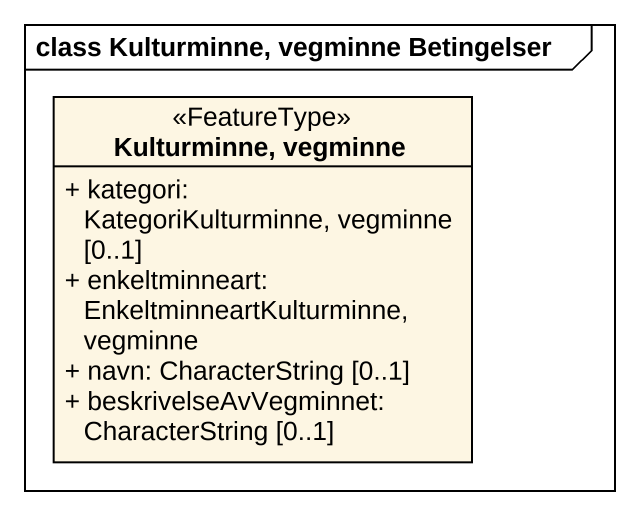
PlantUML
@startuml
mainframe class Kulturminne, vegminne Betingelser
hide circle
hide empty members
skinparam classAttributeIconSize 0
class "Kulturminne, vegminne" as Kulturminne_vegminne <<FeatureType>> {
  + kategori: KategoriKulturminne, vegminne [0..1]
  + enkeltminneart: EnkeltminneartKulturminne, vegminne
  + navn: CharacterString [0..1]
  + beskrivelseAvVegminnet: CharacterString [0..1]
}
@enduml
